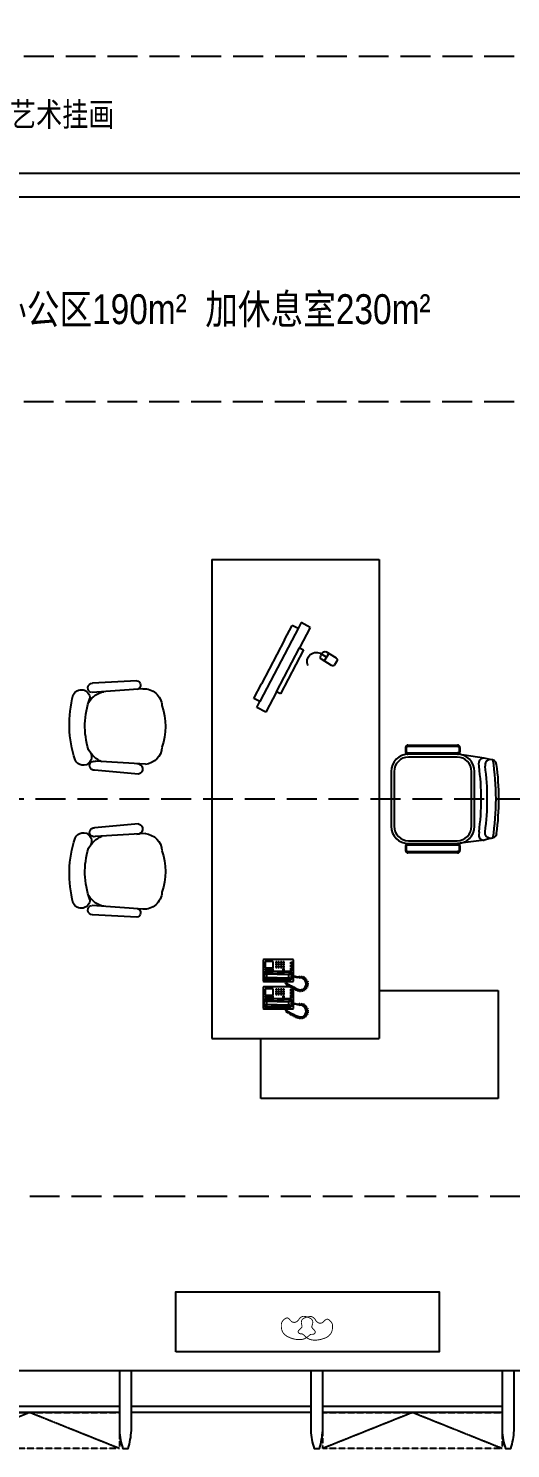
# Model space of a CAD drawing. Header units: millimetres. Extents: x 285006 to 3037698, y -2820855 to 192241.
# Drawn here: x 305795 to 309827, y 80930 to 92790 of the extents above; entities that cross this region are included whole.
import ezdxf

# ---------------------------------------------------------------- set-up
doc = ezdxf.new("R2010")
doc.units = ezdxf.units.MM
doc.linetypes.add('DASH', pattern=[0.35, 0.25, -0.1])
for name, color, linetype in [('0-修改', 6, 'Continuous'), ('A-OVER', 21, 'Continuous'), ('A-WALL-GLAZ', 161, 'Continuous'), ('AD-新建墙', 160, 'Continuous'), ('FF-FUAN', 51, 'Continuous'), ('FF-FURN', 51, 'Continuous'), ('FF-TEXT', 50, 'Continuous')]:
    doc.layers.add(name, color=color, linetype=linetype)
doc.styles.add('T9-L46$0$CCDI-TOG-01', font='arial.ttf')

# ---------------------------------------------------------------- blocks, each defined once
blk = doc.blocks.new('做成ACAD TuKuai0384')
at = {"layer": 'FF-FURN', "color": 14, "linetype": 'Continuous', "const_width": 7}
for points in [[(-7, 22), (-9, 29), (-11, 37), (-12, 45), (-13, 53), (-13, 61), (-13, 70), (-12, 79), (-11, 88), (-9, 98), (-7, 107), (-4, 117), (-1, 126), (3, 135), (7, 144), (11, 152), (15, 160), (20, 166), (24, 172), (30, 178), (35, 182), (40, 186), (46, 190), (52, 192), (59, 195), (65, 197), (72, 198), (78, 199), (85, 200), (92, 200), (98, 200), (104, 200), (109, 199), (114, 198), (118, 197), (122, 195), (126, 193), (129, 191), (132, 189), (135, 186), (138, 183), (141, 180), (144, 177), (147, 173), (150, 170), (152, 166), (153, 162), (154, 159), (155, 156), (155, 153), (154, 150), (152, 147), (150, 144), (148, 141), (145, 138), (142, 135), (139, 133), (136, 130), (133, 127), (130, 124), (127, 120), (125, 117), (123, 114), (122, 110), (121, 106), (120, 103), (120, 99), (121, 95), (122, 91), (123, 87), (125, 83), (127, 79), (130, 76), (132, 73), (135, 71), (138, 68), (140, 66), (143, 64), (146, 62), (149, 60), (151, 58), (153, 56), (156, 54), (158, 51), (159, 49), (161, 46), (162, 44), (164, 41), (165, 39), (165, 36), (166, 33), (167, 31), (167, 28), (167, 25), (167, 22), (166, 19), (166, 15), (165, 11), (164, 7), (163, 3), (161, -2), (160, -7), (158, -11), (156, -16), (154, -20), (152, -24), (150, -27), (148, -31), (145, -34), (142, -36), (140, -38), (137, -40), (133, -42), (130, -43), (127, -43), (123, -44), (119, -44), (115, -43), (112, -43), (108, -42), (104, -41), (101, -40), (98, -39), (94, -38), (91, -37), (88, -37), (85, -37), (82, -37), (79, -39), (76, -41), (72, -43), (69, -46), (66, -50), (63, -53), (59, -56), (56, -59), (53, -61), (50, -63), (47, -63), (44, -63), (41, -63), (39, -62), (36, -60), (34, -59), (33, -57), (31, -54), (30, -52), (29, -49), (29, -46), (28, -44), (28, -41), (28, -39), (28, -36), (28, -34), (28, -33), (28, -31), (28, -29), (27, -27), (26, -25), (25, -23), (22, -20), (20, -17), (16, -13), (12, -8), (8, -3), (4, 3), (0, 9), (-3, 15)], [(-8, -13), (-11, -20), (-13, -27), (-15, -35), (-16, -43), (-17, -52), (-17, -61), (-17, -70), (-16, -79), (-15, -89), (-13, -98), (-11, -108), (-8, -117), (-5, -127), (-2, -136), (1, -144), (5, -152), (10, -159), (14, -165), (19, -171), (24, -175), (29, -180), (35, -184), (41, -187), (47, -190), (53, -192), (60, -194), (66, -195), (73, -196), (79, -197), (85, -197), (91, -197), (97, -197), (102, -196), (106, -195), (110, -194), (114, -192), (117, -190), (121, -188), (124, -185), (127, -183), (130, -180), (133, -177), (136, -173), (139, -170), (141, -167), (143, -163), (145, -160), (145, -156), (145, -153), (144, -150), (143, -147), (141, -144), (139, -141), (136, -138), (133, -135), (131, -132), (128, -129), (125, -126), (122, -123), (120, -120), (118, -116), (116, -113), (115, -109), (114, -105), (114, -101), (114, -97), (115, -93), (116, -89), (118, -86), (120, -82), (122, -79), (125, -76), (128, -73), (130, -70), (133, -68), (136, -66), (139, -64), (142, -63), (145, -61), (147, -59), (150, -57), (152, -55), (154, -52), (156, -50), (158, -48), (160, -45), (161, -43), (162, -40), (163, -38), (164, -35), (165, -33), (165, -30), (165, -27), (165, -24), (165, -21), (165, -17), (164, -13), (164, -9), (163, -4), (161, 1), (160, 5), (159, 10), (157, 14), (155, 19), (154, 23), (152, 27), (149, 30), (147, 33), (145, 36), (142, 38), (139, 40), (136, 42), (133, 43), (129, 44), (126, 44), (122, 45), (118, 45), (114, 44), (111, 44), (107, 43), (103, 42), (100, 41), (97, 41), (94, 40), (91, 40), (87, 40), (84, 41), (81, 42), (78, 45), (75, 47), (72, 51), (69, 54), (66, 58), (63, 61), (60, 64), (57, 66), (54, 68), (51, 69), (48, 69), (45, 69), (43, 68), (40, 67), (38, 65), (36, 63), (35, 61), (34, 58), (33, 56), (32, 53), (31, 50), (31, 48), (31, 45), (31, 43), (31, 41), (31, 39), (30, 38), (30, 36), (29, 34), (28, 32), (26, 30), (24, 27), (21, 24), (17, 20), (13, 16), (9, 11), (4, 6), (0, 0), (-4, -6)]]:
    blk.add_lwpolyline(points, close=True, dxfattribs=at)
blk = doc.blocks.new('ZFVBDZFBDB')
at = {"layer": 'FF-FUAN'}
for p, q in [((472261, 7702), (470277, 7702)), ((470277, 7702), (470277, 7201)), ((472261, 6801), (472261, 7702)), ((471267, 6801), (472261, 6801))]:
    blk.add_line(p, q, dxfattribs=at)
at = {"layer": 'FF-FURN', "color": 2, "ltscale": 3}
for p, q in [((469867, 3201), (469867, 7201)), ((469867, 7201), (471267, 7201)), ((471267, 3201), (471267, 7201)), ((469239, 6189), (468870, 6168)), ((469291, 6121), (468865, 6090)), ((471488, 5632), (471488, 5594)), ((471922, 5651), (471507, 5651)), ((471507, 5574), (471922, 5574)), ((471507, 5574), (471922, 5574)), ((471512, 5574), (471918, 5574)), ((472144, 5544), (471920, 5574)), ((471942, 5594), (471942, 5632)), ((469311, 5491), (468892, 5516)), ((472101, 5477), (472099, 5504)), ((472193, 5531), (472144, 5544)), ((469255, 5409), (468886, 5443)), ((471367, 4973), (471367, 5429)), ((472063, 5429), (472063, 4973)), ((469255, 4994), (468886, 4960)), ((469311, 4912), (468892, 4887)), ((472101, 4929), (472100, 4901)), ((472193, 4872), (472145, 4861)), ((471488, 4809), (471488, 4771)), ((471922, 4828), (471507, 4828)), ((471922, 4828), (471507, 4828)), ((471507, 4751), (471922, 4751)), ((471918, 4828), (471512, 4828)), ((472145, 4861), (471922, 4828)), ((471942, 4771), (471942, 4809)), ((469291, 4282), (468865, 4312)), ((469239, 4214), (468870, 4235)), ((469867, 3201), (471267, 3201))]:
    blk.add_line(p, q, dxfattribs=at)
at = {"layer": 'FF-FURN', "color": 2}
for p, q in [((470522, 7000), (470516, 6997)), ((470530, 6993), (470522, 7000)), ((470534, 7006), (470526, 7002)), ((470526, 7002), (470530, 6993)), ((470542, 6999), (470534, 7006)), ((470547, 7013), (470539, 7009)), ((470539, 7009), (470542, 6999)), ((470545, 6997), (470546, 7000)), ((470546, 7000), (470549, 6999)), ((470557, 7008), (470547, 7013)), ((470549, 6999), (470570, 7010)), ((470559, 7022), (470554, 7018)), ((470554, 7018), (470557, 7008)), ((470570, 7015), (470559, 7022)), ((470580, 7029), (470569, 7026)), ((470569, 7026), (470570, 7015)), ((470570, 7010), (470604, 7022)), ((470584, 7019), (470580, 7029)), ((470592, 7033), (470583, 7031)), ((470583, 7031), (470584, 7019)), ((470599, 7025), (470592, 7033)), ((470608, 7037), (470599, 7035)), ((470599, 7035), (470599, 7025)), ((470604, 7022), (470631, 7017)), ((470611, 7026), (470608, 7037)), ((470617, 7035), (470611, 7026)), ((470624, 7034), (470617, 7035)), ((470623, 7023), (470624, 7034)), ((470633, 7031), (470623, 7023)), ((470631, 7017), (470647, 7001)), ((470640, 7028), (470633, 7031)), ((470637, 7018), (470640, 7028)), ((470647, 7023), (470637, 7018)), ((470651, 7018), (470647, 7023)), ((470647, 7008), (470651, 7018)), ((470657, 7012), (470647, 7008)), ((470647, 7001), (470656, 6980)), ((470652, 6999), (470662, 7007)), ((470663, 7000), (470652, 6999)), ((470662, 7007), (470657, 7012)), ((470666, 6994), (470663, 7000)), ((470297, 6951), (470301, 6955)), ((470297, 6773), (470297, 6951)), ((470301, 6955), (470547, 6955)), ((470303, 6932), (470312, 6941)), ((470303, 6878), (470303, 6932)), ((470304, 6928), (470308, 6935)), ((470304, 6885), (470304, 6928)), ((470328, 6919), (470304, 6928)), ((470328, 6894), (470304, 6885)), ((470304, 6885), (470308, 6878)), ((470308, 6935), (470315, 6937)), ((470312, 6941), (470526, 6941)), ((470315, 6937), (470363, 6937)), ((470315, 6937), (470331, 6921)), ((470315, 6876), (470331, 6892)), ((470331, 6921), (470328, 6919)), ((470328, 6919), (470328, 6894)), ((470331, 6892), (470328, 6894)), ((470412, 6921), (470331, 6921)), ((470412, 6892), (470331, 6892)), ((470363, 6937), (470372, 6933)), ((470363, 6876), (470372, 6880)), ((470372, 6933), (470381, 6928)), ((470372, 6880), (470381, 6885)), ((470381, 6928), (470394, 6926)), ((470381, 6885), (470394, 6887)), ((470394, 6926), (470412, 6926)), ((470394, 6887), (470412, 6887)), ((470446, 6926), (470412, 6926)), ((470412, 6921), (470508, 6921)), ((470412, 6892), (470508, 6892)), ((470446, 6887), (470412, 6887)), ((470458, 6928), (470446, 6926)), ((470458, 6885), (470446, 6887)), ((470467, 6933), (470458, 6928)), ((470467, 6880), (470458, 6885)), ((470476, 6937), (470467, 6933)), ((470476, 6876), (470467, 6880)), ((470524, 6937), (470476, 6937)), ((470482, 6965), (470481, 6955)), ((470485, 6969), (470482, 6965)), ((470492, 6974), (470485, 6969)), ((470487, 6955), (470488, 6961)), ((470488, 6961), (470491, 6965)), ((470491, 6965), (470494, 6970)), ((470493, 6985), (470492, 6981)), ((470492, 6981), (470492, 6974)), ((470497, 6986), (470493, 6985)), ((470494, 6970), (470496, 6972)), ((470496, 6972), (470496, 6976)), ((470496, 6976), (470500, 6972)), ((470507, 6980), (470497, 6986)), ((470500, 6972), (470511, 6978)), ((470509, 6993), (470504, 6990)), ((470504, 6990), (470507, 6980)), ((470524, 6937), (470508, 6921)), ((470508, 6921), (470512, 6919)), ((470508, 6892), (470512, 6894)), ((470524, 6876), (470508, 6892)), ((470520, 6987), (470509, 6993)), ((470511, 6978), (470530, 6990)), ((470512, 6919), (470535, 6928)), ((470512, 6919), (470512, 6894)), ((470512, 6894), (470535, 6885)), ((470516, 6997), (470520, 6987)), ((470531, 6935), (470524, 6937)), ((470526, 6941), (470537, 6932)), ((470537, 6880), (470528, 6871)), ((470530, 6990), (470545, 6997)), ((470544, 6911), (470530, 6910)), ((470530, 6910), (470530, 6905)), ((470530, 6905), (470545, 6905)), ((470535, 6928), (470531, 6935)), ((470535, 6885), (470531, 6878)), ((470535, 6911), (470535, 6928)), ((470535, 6885), (470535, 6905)), ((470537, 6932), (470537, 6911)), ((470537, 6905), (470537, 6880)), ((470555, 6914), (470544, 6911)), ((470545, 6905), (470563, 6909)), ((470547, 6955), (470551, 6951)), ((470551, 6951), (470551, 6913)), ((470551, 6906), (470551, 6773)), ((470572, 6918), (470555, 6914)), ((470563, 6909), (470580, 6914)), ((470581, 6919), (470572, 6918)), ((470580, 6914), (470589, 6913)), ((470591, 6919), (470581, 6919)), ((470589, 6913), (470592, 6914)), ((470595, 6925), (470591, 6919)), ((470592, 6914), (470596, 6910)), ((470604, 6924), (470595, 6925)), ((470596, 6910), (470604, 6910)), ((470626, 6926), (470604, 6924)), ((470604, 6910), (470606, 6920)), ((470606, 6920), (470612, 6910)), ((470612, 6910), (470622, 6911)), ((470622, 6911), (470623, 6922)), ((470623, 6922), (470631, 6912)), ((470644, 6939), (470626, 6926)), ((470631, 6912), (470639, 6917)), ((470639, 6917), (470637, 6928)), ((470637, 6928), (470647, 6923)), ((470654, 6959), (470644, 6939)), ((470647, 6923), (470654, 6928)), ((470654, 6928), (470648, 6936)), ((470648, 6936), (470657, 6935)), ((470656, 6980), (470654, 6959)), ((470662, 6942), (470655, 6951)), ((470655, 6951), (470667, 6950)), ((470657, 6935), (470662, 6942)), ((470659, 6986), (470666, 6994)), ((470669, 6986), (470659, 6986)), ((470659, 6975), (470670, 6979)), ((470669, 6972), (470659, 6975)), ((470659, 6962), (470669, 6966)), ((470669, 6957), (470659, 6962)), ((470667, 6950), (470669, 6957)), ((470670, 6979), (470669, 6986)), ((470669, 6966), (470669, 6972)), ((470301, 6769), (470297, 6773)), ((470547, 6769), (470301, 6769)), ((470312, 6871), (470303, 6878)), ((470308, 6878), (470315, 6876)), ((470528, 6871), (470312, 6871)), ((470313, 6839), (470379, 6839)), ((470313, 6787), (470313, 6839)), ((470379, 6787), (470313, 6787)), ((470315, 6876), (470363, 6876)), ((470322, 6858), (470317, 6858)), ((470317, 6858), (470317, 6844)), ((470317, 6844), (470322, 6844)), ((470322, 6844), (470322, 6858)), ((470328, 6858), (470328, 6844)), ((470333, 6858), (470328, 6858)), ((470328, 6844), (470333, 6844)), ((470333, 6844), (470333, 6858)), ((470338, 6858), (470338, 6844)), ((470344, 6858), (470338, 6858)), ((470338, 6844), (470344, 6844)), ((470344, 6844), (470344, 6858)), ((470349, 6858), (470349, 6844)), ((470354, 6858), (470349, 6858)), ((470349, 6844), (470354, 6844)), ((470354, 6844), (470354, 6858)), ((470360, 6858), (470360, 6844)), ((470365, 6858), (470360, 6858)), ((470360, 6844), (470365, 6844)), ((470365, 6844), (470365, 6858)), ((470370, 6858), (470370, 6844)), ((470376, 6858), (470370, 6858)), ((470370, 6844), (470376, 6844)), ((470376, 6844), (470376, 6858)), ((470379, 6839), (470379, 6787)), ((470401, 6835), (470412, 6835)), ((470401, 6824), (470401, 6835)), ((470412, 6824), (470401, 6824)), ((470401, 6807), (470401, 6817)), ((470401, 6817), (470412, 6817)), ((470412, 6807), (470401, 6807)), ((470401, 6789), (470401, 6799)), ((470401, 6799), (470412, 6799)), ((470412, 6789), (470401, 6789)), ((470412, 6835), (470412, 6824)), ((470412, 6817), (470412, 6807)), ((470412, 6799), (470412, 6789)), ((470421, 6824), (470421, 6835)), ((470421, 6835), (470431, 6835)), ((470431, 6824), (470421, 6824)), ((470421, 6807), (470421, 6817)), ((470421, 6817), (470431, 6817)), ((470431, 6807), (470421, 6807)), ((470421, 6789), (470421, 6799)), ((470421, 6799), (470431, 6799)), ((470431, 6789), (470421, 6789)), ((470431, 6835), (470431, 6824)), ((470431, 6817), (470431, 6807)), ((470431, 6799), (470431, 6789)), ((470440, 6835), (470451, 6835)), ((470440, 6824), (470440, 6835)), ((470451, 6824), (470440, 6824)), ((470440, 6807), (470440, 6817)), ((470440, 6817), (470451, 6817)), ((470451, 6807), (470440, 6807)), ((470440, 6789), (470440, 6799)), ((470440, 6799), (470451, 6799)), ((470451, 6789), (470440, 6789)), ((470451, 6835), (470451, 6824)), ((470451, 6817), (470451, 6807)), ((470451, 6799), (470451, 6789)), ((470460, 6846), (470460, 6860)), ((470460, 6860), (470471, 6860)), ((470471, 6846), (470460, 6846)), ((470460, 6824), (470460, 6835)), ((470460, 6835), (470471, 6835)), ((470471, 6824), (470460, 6824)), ((470460, 6807), (470460, 6817)), ((470460, 6817), (470471, 6817)), ((470471, 6807), (470460, 6807)), ((470460, 6789), (470460, 6799)), ((470460, 6799), (470471, 6799)), ((470471, 6789), (470460, 6789)), ((470471, 6860), (470471, 6846)), ((470471, 6835), (470471, 6824)), ((470471, 6817), (470471, 6807)), ((470471, 6799), (470471, 6789)), ((470524, 6876), (470476, 6876)), ((470509, 6765), (470504, 6762)), ((470504, 6762), (470507, 6753)), ((470520, 6759), (470509, 6765)), ((470511, 6751), (470530, 6762)), ((470522, 6773), (470516, 6770)), ((470516, 6770), (470520, 6759)), ((470530, 6765), (470522, 6773)), ((470531, 6878), (470524, 6876)), ((470534, 6779), (470526, 6775)), ((470526, 6775), (470530, 6765)), ((470528, 6858), (470528, 6840)), ((470538, 6858), (470528, 6858)), ((470528, 6840), (470538, 6840)), ((470538, 6833), (470528, 6833)), ((470528, 6833), (470528, 6815)), ((470528, 6815), (470538, 6815)), ((470538, 6808), (470528, 6808)), ((470528, 6808), (470528, 6790)), ((470528, 6790), (470538, 6790)), ((470530, 6762), (470545, 6770)), ((470542, 6772), (470534, 6779)), ((470538, 6840), (470538, 6858)), ((470538, 6815), (470538, 6833)), ((470538, 6790), (470538, 6808)), ((470547, 6786), (470539, 6782)), ((470539, 6782), (470542, 6772)), ((470545, 6770), (470546, 6772)), ((470546, 6772), (470549, 6771)), ((470557, 6780), (470547, 6786)), ((470551, 6773), (470547, 6769)), ((470549, 6771), (470570, 6783)), ((470559, 6794), (470554, 6791)), ((470554, 6791), (470557, 6780)), ((470570, 6788), (470559, 6794)), ((470580, 6802), (470569, 6799)), ((470569, 6799), (470570, 6788)), ((470570, 6783), (470604, 6795)), ((470584, 6792), (470580, 6802)), ((470592, 6806), (470583, 6803)), ((470583, 6803), (470584, 6792)), ((470599, 6798), (470592, 6806)), ((470608, 6810), (470599, 6808)), ((470599, 6808), (470599, 6798)), ((470604, 6795), (470631, 6790)), ((470611, 6798), (470608, 6810)), ((470617, 6808), (470611, 6798)), ((470624, 6806), (470617, 6808)), ((470623, 6795), (470624, 6806)), ((470633, 6804), (470623, 6795)), ((470631, 6790), (470647, 6774)), ((470640, 6801), (470633, 6804)), ((470637, 6791), (470640, 6801)), ((470647, 6796), (470637, 6791)), ((470651, 6791), (470647, 6796)), ((470647, 6781), (470651, 6791)), ((470657, 6785), (470647, 6781)), ((470647, 6774), (470656, 6753)), ((470652, 6772), (470662, 6779)), ((470663, 6773), (470652, 6772)), ((470662, 6779), (470657, 6785)), ((470659, 6759), (470666, 6767)), ((470666, 6767), (470663, 6773)), ((470297, 6724), (470301, 6727)), ((470297, 6545), (470297, 6724)), ((470301, 6727), (470547, 6727)), ((470303, 6704), (470312, 6713)), ((470303, 6651), (470303, 6704)), ((470312, 6643), (470303, 6651)), ((470304, 6701), (470308, 6708)), ((470304, 6658), (470304, 6701)), ((470328, 6692), (470304, 6701)), ((470328, 6667), (470304, 6658)), ((470304, 6658), (470308, 6651)), ((470308, 6708), (470315, 6710)), ((470308, 6651), (470315, 6649)), ((470312, 6713), (470526, 6713)), ((470528, 6643), (470312, 6643)), ((470315, 6710), (470363, 6710)), ((470315, 6710), (470331, 6694)), ((470315, 6649), (470331, 6665)), ((470315, 6649), (470363, 6649)), ((470331, 6694), (470328, 6692)), ((470328, 6692), (470328, 6667)), ((470331, 6665), (470328, 6667)), ((470412, 6694), (470331, 6694)), ((470412, 6665), (470331, 6665)), ((470363, 6710), (470372, 6706)), ((470363, 6649), (470372, 6652)), ((470372, 6706), (470381, 6701)), ((470372, 6652), (470381, 6658)), ((470381, 6701), (470394, 6699)), ((470381, 6658), (470394, 6660)), ((470394, 6699), (470412, 6699)), ((470394, 6660), (470412, 6660)), ((470446, 6699), (470412, 6699)), ((470412, 6694), (470508, 6694)), ((470412, 6665), (470508, 6665)), ((470446, 6660), (470412, 6660)), ((470458, 6701), (470446, 6699)), ((470458, 6658), (470446, 6660)), ((470467, 6706), (470458, 6701)), ((470467, 6652), (470458, 6658)), ((470476, 6710), (470467, 6706)), ((470476, 6649), (470467, 6652)), ((470524, 6710), (470476, 6710)), ((470524, 6649), (470476, 6649)), ((470482, 6737), (470481, 6727)), ((470485, 6742), (470482, 6737)), ((470492, 6747), (470485, 6742)), ((470487, 6727), (470488, 6734)), ((470488, 6734), (470491, 6738)), ((470491, 6738), (470494, 6743)), ((470493, 6757), (470492, 6753)), ((470492, 6753), (470492, 6747)), ((470497, 6759), (470493, 6757)), ((470494, 6743), (470496, 6745)), ((470496, 6745), (470496, 6749)), ((470496, 6749), (470500, 6744)), ((470507, 6753), (470497, 6759)), ((470500, 6744), (470511, 6751)), ((470524, 6710), (470508, 6694)), ((470508, 6694), (470512, 6692)), ((470508, 6665), (470512, 6667)), ((470524, 6649), (470508, 6665)), ((470512, 6692), (470535, 6701)), ((470512, 6692), (470512, 6667)), ((470512, 6667), (470535, 6658)), ((470531, 6708), (470524, 6710)), ((470531, 6651), (470524, 6649)), ((470526, 6713), (470537, 6704)), ((470537, 6652), (470528, 6643)), ((470544, 6684), (470530, 6683)), ((470530, 6683), (470530, 6677)), ((470530, 6677), (470545, 6678)), ((470535, 6701), (470531, 6708)), ((470535, 6658), (470531, 6651)), ((470535, 6683), (470535, 6701)), ((470535, 6658), (470535, 6678)), ((470537, 6704), (470537, 6683)), ((470537, 6678), (470537, 6652)), ((470555, 6686), (470544, 6684)), ((470545, 6678), (470563, 6682)), ((470547, 6727), (470551, 6724)), ((470551, 6724), (470551, 6685)), ((470551, 6679), (470551, 6545)), ((470572, 6691), (470555, 6686)), ((470563, 6682), (470580, 6686)), ((470581, 6692), (470572, 6691)), ((470580, 6686), (470589, 6686)), ((470591, 6691), (470581, 6692)), ((470589, 6686), (470592, 6687)), ((470595, 6698), (470591, 6691)), ((470592, 6687), (470596, 6683)), ((470604, 6696), (470595, 6698)), ((470596, 6683), (470604, 6682)), ((470626, 6698), (470604, 6696)), ((470604, 6682), (470606, 6693)), ((470606, 6693), (470612, 6683)), ((470612, 6683), (470622, 6683)), ((470622, 6683), (470623, 6695)), ((470623, 6695), (470631, 6685)), ((470644, 6712), (470626, 6698)), ((470631, 6685), (470639, 6690)), ((470639, 6690), (470637, 6700)), ((470637, 6700), (470647, 6695)), ((470654, 6731), (470644, 6712)), ((470647, 6695), (470654, 6701)), ((470654, 6701), (470648, 6709)), ((470648, 6709), (470657, 6708)), ((470656, 6753), (470654, 6731)), ((470662, 6715), (470655, 6723)), ((470655, 6723), (470667, 6722)), ((470657, 6708), (470662, 6715)), ((470669, 6758), (470659, 6759)), ((470659, 6747), (470670, 6751)), ((470669, 6745), (470659, 6747)), ((470659, 6734), (470669, 6739)), ((470669, 6730), (470659, 6734)), ((470667, 6722), (470669, 6730)), ((470670, 6751), (470669, 6758)), ((470669, 6739), (470669, 6745)), ((470301, 6542), (470297, 6545)), ((470547, 6542), (470301, 6542)), ((470313, 6611), (470379, 6611)), ((470313, 6560), (470313, 6611)), ((470379, 6560), (470313, 6560)), ((470322, 6631), (470317, 6631)), ((470317, 6631), (470317, 6617)), ((470317, 6617), (470322, 6617)), ((470322, 6617), (470322, 6631)), ((470328, 6631), (470328, 6617)), ((470333, 6631), (470328, 6631)), ((470328, 6617), (470333, 6617)), ((470333, 6617), (470333, 6631)), ((470338, 6631), (470338, 6617)), ((470344, 6631), (470338, 6631)), ((470338, 6617), (470344, 6617)), ((470344, 6617), (470344, 6631)), ((470349, 6631), (470349, 6617)), ((470354, 6631), (470349, 6631)), ((470349, 6617), (470354, 6617)), ((470354, 6617), (470354, 6631)), ((470360, 6631), (470360, 6617)), ((470365, 6631), (470360, 6631)), ((470360, 6617), (470365, 6617)), ((470365, 6617), (470365, 6631)), ((470370, 6631), (470370, 6617)), ((470376, 6631), (470370, 6631)), ((470370, 6617), (470376, 6617)), ((470376, 6617), (470376, 6631)), ((470379, 6611), (470379, 6560)), ((470401, 6608), (470412, 6608)), ((470401, 6597), (470401, 6608)), ((470412, 6597), (470401, 6597)), ((470401, 6579), (470401, 6590)), ((470401, 6590), (470412, 6590)), ((470412, 6579), (470401, 6579)), ((470401, 6561), (470401, 6572)), ((470401, 6572), (470412, 6572)), ((470412, 6561), (470401, 6561)), ((470412, 6608), (470412, 6597)), ((470412, 6590), (470412, 6579)), ((470412, 6572), (470412, 6561)), ((470421, 6597), (470421, 6608)), ((470421, 6608), (470431, 6608)), ((470431, 6597), (470421, 6597)), ((470421, 6579), (470421, 6590)), ((470421, 6590), (470431, 6590)), ((470431, 6579), (470421, 6579)), ((470421, 6561), (470421, 6572)), ((470421, 6572), (470431, 6572)), ((470431, 6561), (470421, 6561)), ((470431, 6608), (470431, 6597)), ((470431, 6590), (470431, 6579)), ((470431, 6572), (470431, 6561)), ((470440, 6608), (470451, 6608)), ((470440, 6597), (470440, 6608)), ((470451, 6597), (470440, 6597)), ((470440, 6579), (470440, 6590)), ((470440, 6590), (470451, 6590)), ((470451, 6579), (470440, 6579)), ((470440, 6561), (470440, 6572)), ((470440, 6572), (470451, 6572)), ((470451, 6561), (470440, 6561)), ((470451, 6608), (470451, 6597)), ((470451, 6590), (470451, 6579)), ((470451, 6572), (470451, 6561)), ((470460, 6618), (470460, 6633)), ((470460, 6633), (470471, 6633)), ((470471, 6618), (470460, 6618)), ((470460, 6597), (470460, 6608)), ((470460, 6608), (470471, 6608)), ((470471, 6597), (470460, 6597)), ((470460, 6579), (470460, 6590)), ((470460, 6590), (470471, 6590)), ((470471, 6579), (470460, 6579)), ((470460, 6561), (470460, 6572)), ((470460, 6572), (470471, 6572)), ((470471, 6561), (470460, 6561)), ((470471, 6633), (470471, 6618)), ((470471, 6608), (470471, 6597)), ((470471, 6590), (470471, 6579)), ((470471, 6572), (470471, 6561)), ((470528, 6631), (470528, 6613)), ((470538, 6631), (470528, 6631)), ((470528, 6613), (470538, 6613)), ((470538, 6606), (470528, 6606)), ((470528, 6606), (470528, 6588)), ((470528, 6588), (470538, 6588)), ((470538, 6581), (470528, 6581)), ((470528, 6581), (470528, 6563)), ((470528, 6563), (470538, 6563)), ((470538, 6613), (470538, 6631)), ((470538, 6588), (470538, 6606)), ((470538, 6563), (470538, 6581)), ((470551, 6545), (470547, 6542)), ((471496, 5632), (471496, 5594)), ((471922, 5643), (471507, 5643)), ((471507, 5583), (471922, 5583)), ((471934, 5594), (471934, 5632)), ((471512, 5550), (471918, 5550)), ((471391, 4973), (471391, 5429)), ((472039, 5429), (472039, 4973)), ((471496, 4809), (471496, 4771)), ((471922, 4820), (471507, 4820)), ((471507, 4759), (471922, 4759)), ((471918, 4852), (471512, 4852)), ((471934, 4771), (471934, 4809)), ((470318, 4477), (470243, 4437)), ((470243, 4437), (470269, 4387)), ((470408, 4306), (470318, 4476)), ((470269, 4387), (470219, 4361)), ((470219, 4361), (470282, 4240)), ((470594, 3767), (470269, 4387)), ((470442, 4323), (470408, 4306)), ((470408, 4306), (470600, 3939)), ((470634, 3957), (470442, 4323)), ((470474, 3873), (470282, 4240)), ((470868, 4088), (470784, 4035)), ((470845, 3986), (470806, 4049)), ((470913, 4051), (470894, 4082)), ((470600, 3939), (470634, 3957)), ((470689, 3769), (470600, 3939)), ((470826, 4018), (470784, 3991)), ((470908, 4026), (470823, 3972)), ((470474, 3873), (470538, 3752)), ((470588, 3778), (470538, 3752)), ((470614, 3728), (470588, 3778)), ((470689, 3768), (470614, 3728))]:
    blk.add_line(p, q, dxfattribs=at)
at = {"layer": 'FF-FURN', "color": 2, "ltscale": 3}
for centre, radius, start, end in [((468869, 6129), 38.8, 88.1494, 263.6961), ((469234, 6152), 37.5, 288.3228, 81.1433), ((469612, 5825), 936, 164.7957, 198.4471), ((468775, 6042), 72.1, 359.9324, 156.5071), ((468997, 5915), 185, 100.383, 148.73), ((469300, 5972), 150, 3.4362, 93.5338), ((469482, 5811), 676, 160.0202, 197.0602), ((468964, 5807), 516, 340.3018, 19.6982), ((468791, 5553), 70.4, 199.4965, 25.1525), ((469032, 5719), 223, 208.5012, 247.6662), ((469297, 5643), 153, 275.2352, 356.1091), ((468882, 5480), 37.1, 74.275, 276.2589), ((469242, 5452), 45.2, 286.8104, 93.5392), ((469242, 4951), 45.2, 266.4608, 73.1896), ((469612, 4578), 936, 161.5529, 195.2043), ((468791, 4850), 70.4, 334.8475, 160.5035), ((469032, 4684), 223, 112.3338, 151.4988), ((468882, 4923), 37.1, 83.7411, 285.725), ((469297, 4760), 153, 3.8909, 84.7648), ((469482, 4592), 676, 162.9398, 199.9798), ((468964, 4596), 516, 340.3018, 19.6982), ((468997, 4488), 185, 211.27, 259.617), ((469300, 4431), 150, 266.4662, 356.5638), ((468775, 4361), 72.1, 203.4929, 0.0676), ((468869, 4274), 38.8, 96.3039, 271.8506), ((469234, 4251), 37.5, 278.8567, 71.6772)]:
    blk.add_arc(centre, radius, start, end, dxfattribs=at)
at = {"layer": 'FF-FURN', "color": 2}
for centre, radius, start, end in [((470740, 4054), 76.6, 153.7732, 305.5576), ((470793, 4019), 18.4, 122.24, 186.863), ((470878, 4072), 18.4, 32.24, 122.24), ((470898, 4041), 18.4, 302.24, 32.24), ((470836, 4024), 61.3, 186.863, 237.6169), ((470813, 3988), 18.4, 237.6169, 302.24)]:
    blk.add_arc(centre, radius, start, end, dxfattribs=at)
at = {"layer": 'FF-FURN', "color": 2, "ltscale": 3, "extrusion": (0, 0, -1)}
for centre, major_axis, ratio, start_param, end_param in [((471512, 5429), (103, 103), 1, 3.926991, 5.497787), ((471507, 5632), (13.7, 13.7), 1, 3.926991, 5.497787), ((471507, 5594), (-13.7, 13.7), 1, 3.926991, 5.497787), ((471918, 5429), (-103, 103), 1, 0.785398, 2.356194), ((471922, 5632), (-13.7, 13.7), 1, 0.785398, 2.356194), ((471922, 5594), (-13.7, 13.7), 1, 2.356194, 3.926991), ((472139, 5504), (-28.6, 28.6), 1, 5.49638, 7.180128), ((470507, 5203), (0, 1844), 0.87438, 1.42153, 1.720063), ((470558, 5201), (0, 1844), 0.87438, 1.42153, 1.720063), ((470558, 5201), (0, 1941), 0.880642, 1.42153, 1.720063), ((471512, 4973), (-103, 103), 1, 3.926991, 5.497787), ((471918, 4973), (103, 103), 1, 0.785398, 2.356194), ((472140, 4901), (28.6, 28.6), 1, 2.228155, 3.925583), ((472200, 4920), (-34.2, 34.2), 1, 4.076257, 5.647054), ((472200, 4920), (34.2, 34.2), 1, 0.934665, 2.505461), ((472200, 4920), (34.2, 34.2), 1, 0.934665, 2.47682), ((471507, 4809), (13.7, 13.7), 1, 3.926991, 5.497787), ((471507, 4771), (-13.7, 13.7), 1, 3.926991, 5.497787), ((471922, 4809), (-13.7, 13.7), 1, 0.785398, 2.356194), ((471922, 4771), (-13.7, 13.7), 1, 2.356194, 3.926991)]:
    blk.add_ellipse(centre, major_axis=major_axis, ratio=ratio, start_param=start_param, end_param=end_param, dxfattribs=at)
at = {"layer": 'FF-FURN', "color": 2, "extrusion": (0, 0, -1)}
for centre, major_axis, ratio, start_param, end_param in [((471507, 5632), (7.98, 7.98), 1, 3.926991, 5.497787), ((471507, 5594), (-7.98, 7.98), 1, 3.926991, 5.497787), ((471922, 5632), (-7.98, 7.98), 1, 0.785398, 2.356194), ((471922, 5594), (-7.98, 7.98), 1, 2.356194, 3.926991), ((471512, 5429), (85.5, 85.5), 1, 3.926991, 5.497787), ((471918, 5429), (-85.5, 85.5), 1, 0.785398, 2.356194), ((470558, 5201), (0, 1884), 0.894544, 1.396487, 1.745106), ((471512, 4973), (-85.5, 85.5), 1, 3.926991, 5.497787), ((471918, 4973), (85.5, 85.5), 1, 0.785398, 2.356194), ((471507, 4809), (7.98, 7.98), 1, 3.926991, 5.497787), ((471507, 4771), (-7.98, 7.98), 1, 3.926991, 5.497787), ((471922, 4809), (-7.98, 7.98), 1, 0.785398, 2.356194), ((471922, 4771), (-7.98, 7.98), 1, 2.356194, 3.926991)]:
    blk.add_ellipse(centre, major_axis=major_axis, ratio=ratio, start_param=start_param, end_param=end_param, dxfattribs=at)
at = {"layer": 'FF-FURN', "color": 2, "ltscale": 3}
for major_axis, start_param, end_param in [((34.2, 34.2), 0.934665, 2.505461), ((-34.2, 34.2), 4.076257, 5.647054), ((-34.2, 34.2), 4.076257, 5.618412)]:
    blk.add_ellipse((472200, 5483), major_axis=major_axis, ratio=1, start_param=start_param, end_param=end_param, dxfattribs=at)
blk = doc.blocks.new('DGXFNFNFXN')
at = {"layer": 'A-WALL-GLAZ'}
for points in [[(473410, -2982156), (473410, -2982656, 0.065698), (473438, -2982806), (473483, -2982806, 0.065698), (473510, -2982656), (473510, -2982156)], [(475010, -2982156), (475010, -2982656, 0.065698), (475038, -2982806), (475083, -2982806, 0.065698), (475110, -2982656), (475110, -2982156)], [(476610, -2982156), (476610, -2982656, 0.065698), (476638, -2982806), (476683, -2982806, 0.065698), (476710, -2982656), (476710, -2982156)]]:
    blk.add_lwpolyline(points, format="xyb", close=True, dxfattribs=at)
for points in [[(473410, -2982456), (471910, -2982456)], [(473410, -2982506), (471910, -2982506)], [(475010, -2982456), (473510, -2982456)], [(475010, -2982506), (473510, -2982506)], [(476610, -2982456), (475110, -2982456)], [(476610, -2982506), (475110, -2982506)]]:
    blk.add_lwpolyline(points, dxfattribs=at)
at = {"layer": 'A-WALL-GLAZ', "linetype": 'DASH'}
for points in [[(473410, -2982806), (471910, -2982806), (471910, -2982506), (473410, -2982506)], [(476610, -2982806), (475110, -2982806), (475110, -2982506), (476610, -2982506)]]:
    blk.add_lwpolyline(points, close=True, dxfattribs=at)
for points in [[(473410, -2982806), (472660, -2982506), (471910, -2982806)], [(476610, -2982806), (475860, -2982506), (475110, -2982806)]]:
    blk.add_lwpolyline(points, dxfattribs=at)
blk = doc.blocks.new('FDBDFBDB')
at = {"layer": 'A-OVER'}
blk.add_lwpolyline([(493024, 257231), (493024, 247781, -0.414214), (489924, 244681), (448324, 244681, -0.414214), (445224, 247781), (445224, 257231)], format="xyb", dxfattribs=at)
blk.add_blockref('DGXFNFNFXN', (-18736, 3226838))

msp = doc.modelspace()

# ---------------------------------------------------------------- linework, layer by layer
at = {"layer": 'AD-新建墙'}
msp.add_line((315105.8, 91380.1), (303905.8, 91380.1), dxfattribs=at)
msp.add_lwpolyline([(304105.8, 91580.1), (315928.2, 91580.1)], dxfattribs=at)
at = {"layer": 'FF-FURN', "color": 8, "linetype": 'DASH', "ltscale": 1000}
msp.add_line((338907.3, 92555.1), (304105.8, 92555.1), dxfattribs=at)
at = {"layer": 'FF-FURN'}
msp.add_lwpolyline([(307029.1, 81738.6), (307029.1, 82238.6), (309229.1, 82238.6), (309229.1, 81738.6)], close=True, dxfattribs=at)

# ---------------------------------------------------------------- block references
at = {"xscale": -1, "rotation": 180}
msp.add_blockref('ZFVBDZFBDB', (-162538, 91556.4), dxfattribs=at)
at = {"layer": 'FF-FURN', "xscale": 1.08, "yscale": 1.08, "zscale": 1.08, "rotation": 90}
msp.add_blockref('做成ACAD TuKuai0384', (308125.8, 81854.2), dxfattribs=at)

# ---------------------------------------------------------------- texts
at = {"layer": 'FF-TEXT', "style": 'T9-L46$0$CCDI-TOG-01', "width": 0.8}
msp.add_text('艺术挂画', height=200, dxfattribs=at).set_placement((305641.1, 91971.9))
at = {"layer": 'FF-TEXT', "color": 2, "style": 'T9-L46$0$CCDI-TOG-01', "width": 0.8}
msp.add_text('老板办公区190m²  加休息室230m²', height=250, dxfattribs=at).set_placement((304963.7, 90320.3))

# ---------------------------------------------------------------- next in the draw order: linework, layer by layer
at = {"layer": 'FF-FURN', "color": 8, "linetype": 'DASH', "ltscale": 1000}
msp.add_line((298855.8, 86355.1), (311105.8, 86355.1), dxfattribs=at)
msp.add_lwpolyline([(298755.8, 89675.1), (310605.8, 89675.1), (310605.8, 83035.1), (298755.8, 83035.1)], close=True, dxfattribs=at)

# ---------------------------------------------------------------- next in the draw order: block references
at = {"layer": '0-修改'}
msp.add_blockref('FDBDFBDB', (-148118.1, -163101.3), dxfattribs=at)

doc.saveas('drawing.dxf')
